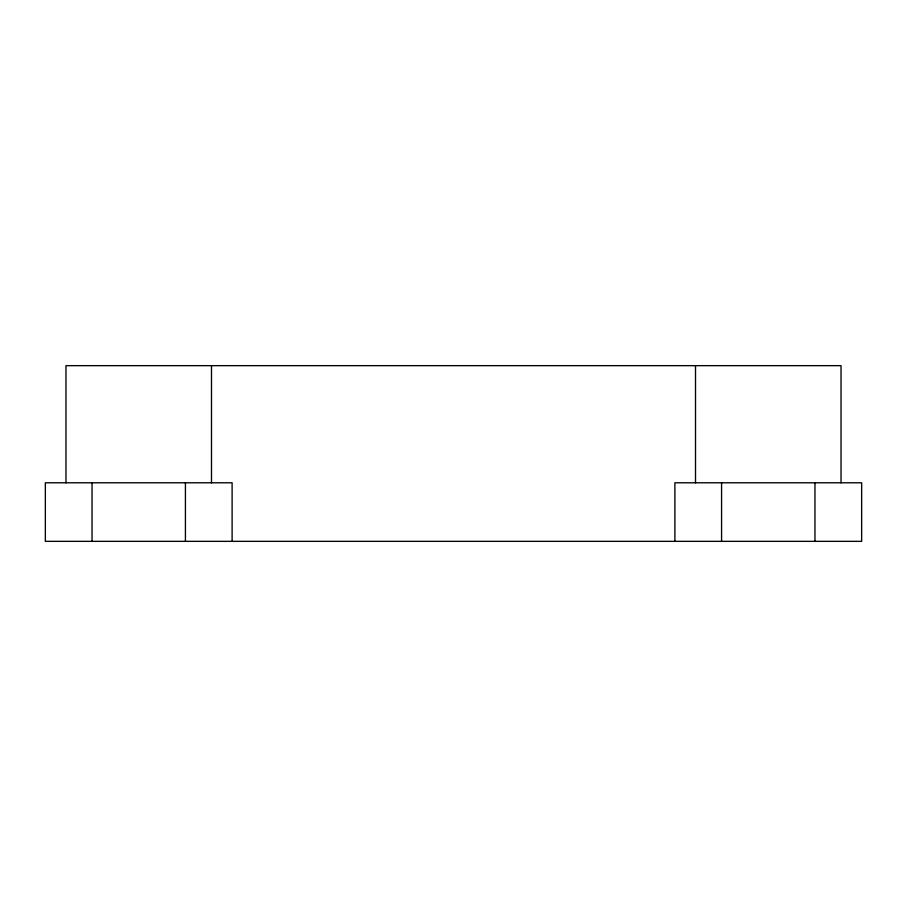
<?xml version="1.0" encoding="UTF-8"?>
<svg xmlns="http://www.w3.org/2000/svg" width="907" height="907" viewBox="0 0 907 907"><rect width="100%" height="100%" fill="white"/><g stroke="black" fill="none" stroke-linecap="round" stroke-linejoin="round"><path stroke-width="1.36" d="M841.027 482.785L841.027 365.657L65.973 365.657L65.973 482.785M814.962 482.785L814.962 541.343M721.575 482.785L721.575 541.343M695.51 365.657L695.51 482.785M674.887 541.343L674.887 482.785L861.65 482.785L861.65 541.343L45.35 541.343L45.35 482.785L232.113 482.785L232.113 541.343M211.49 365.657L211.49 482.785M185.425 482.785L185.425 541.343M92.038 482.785L92.038 541.343"/></g></svg>
